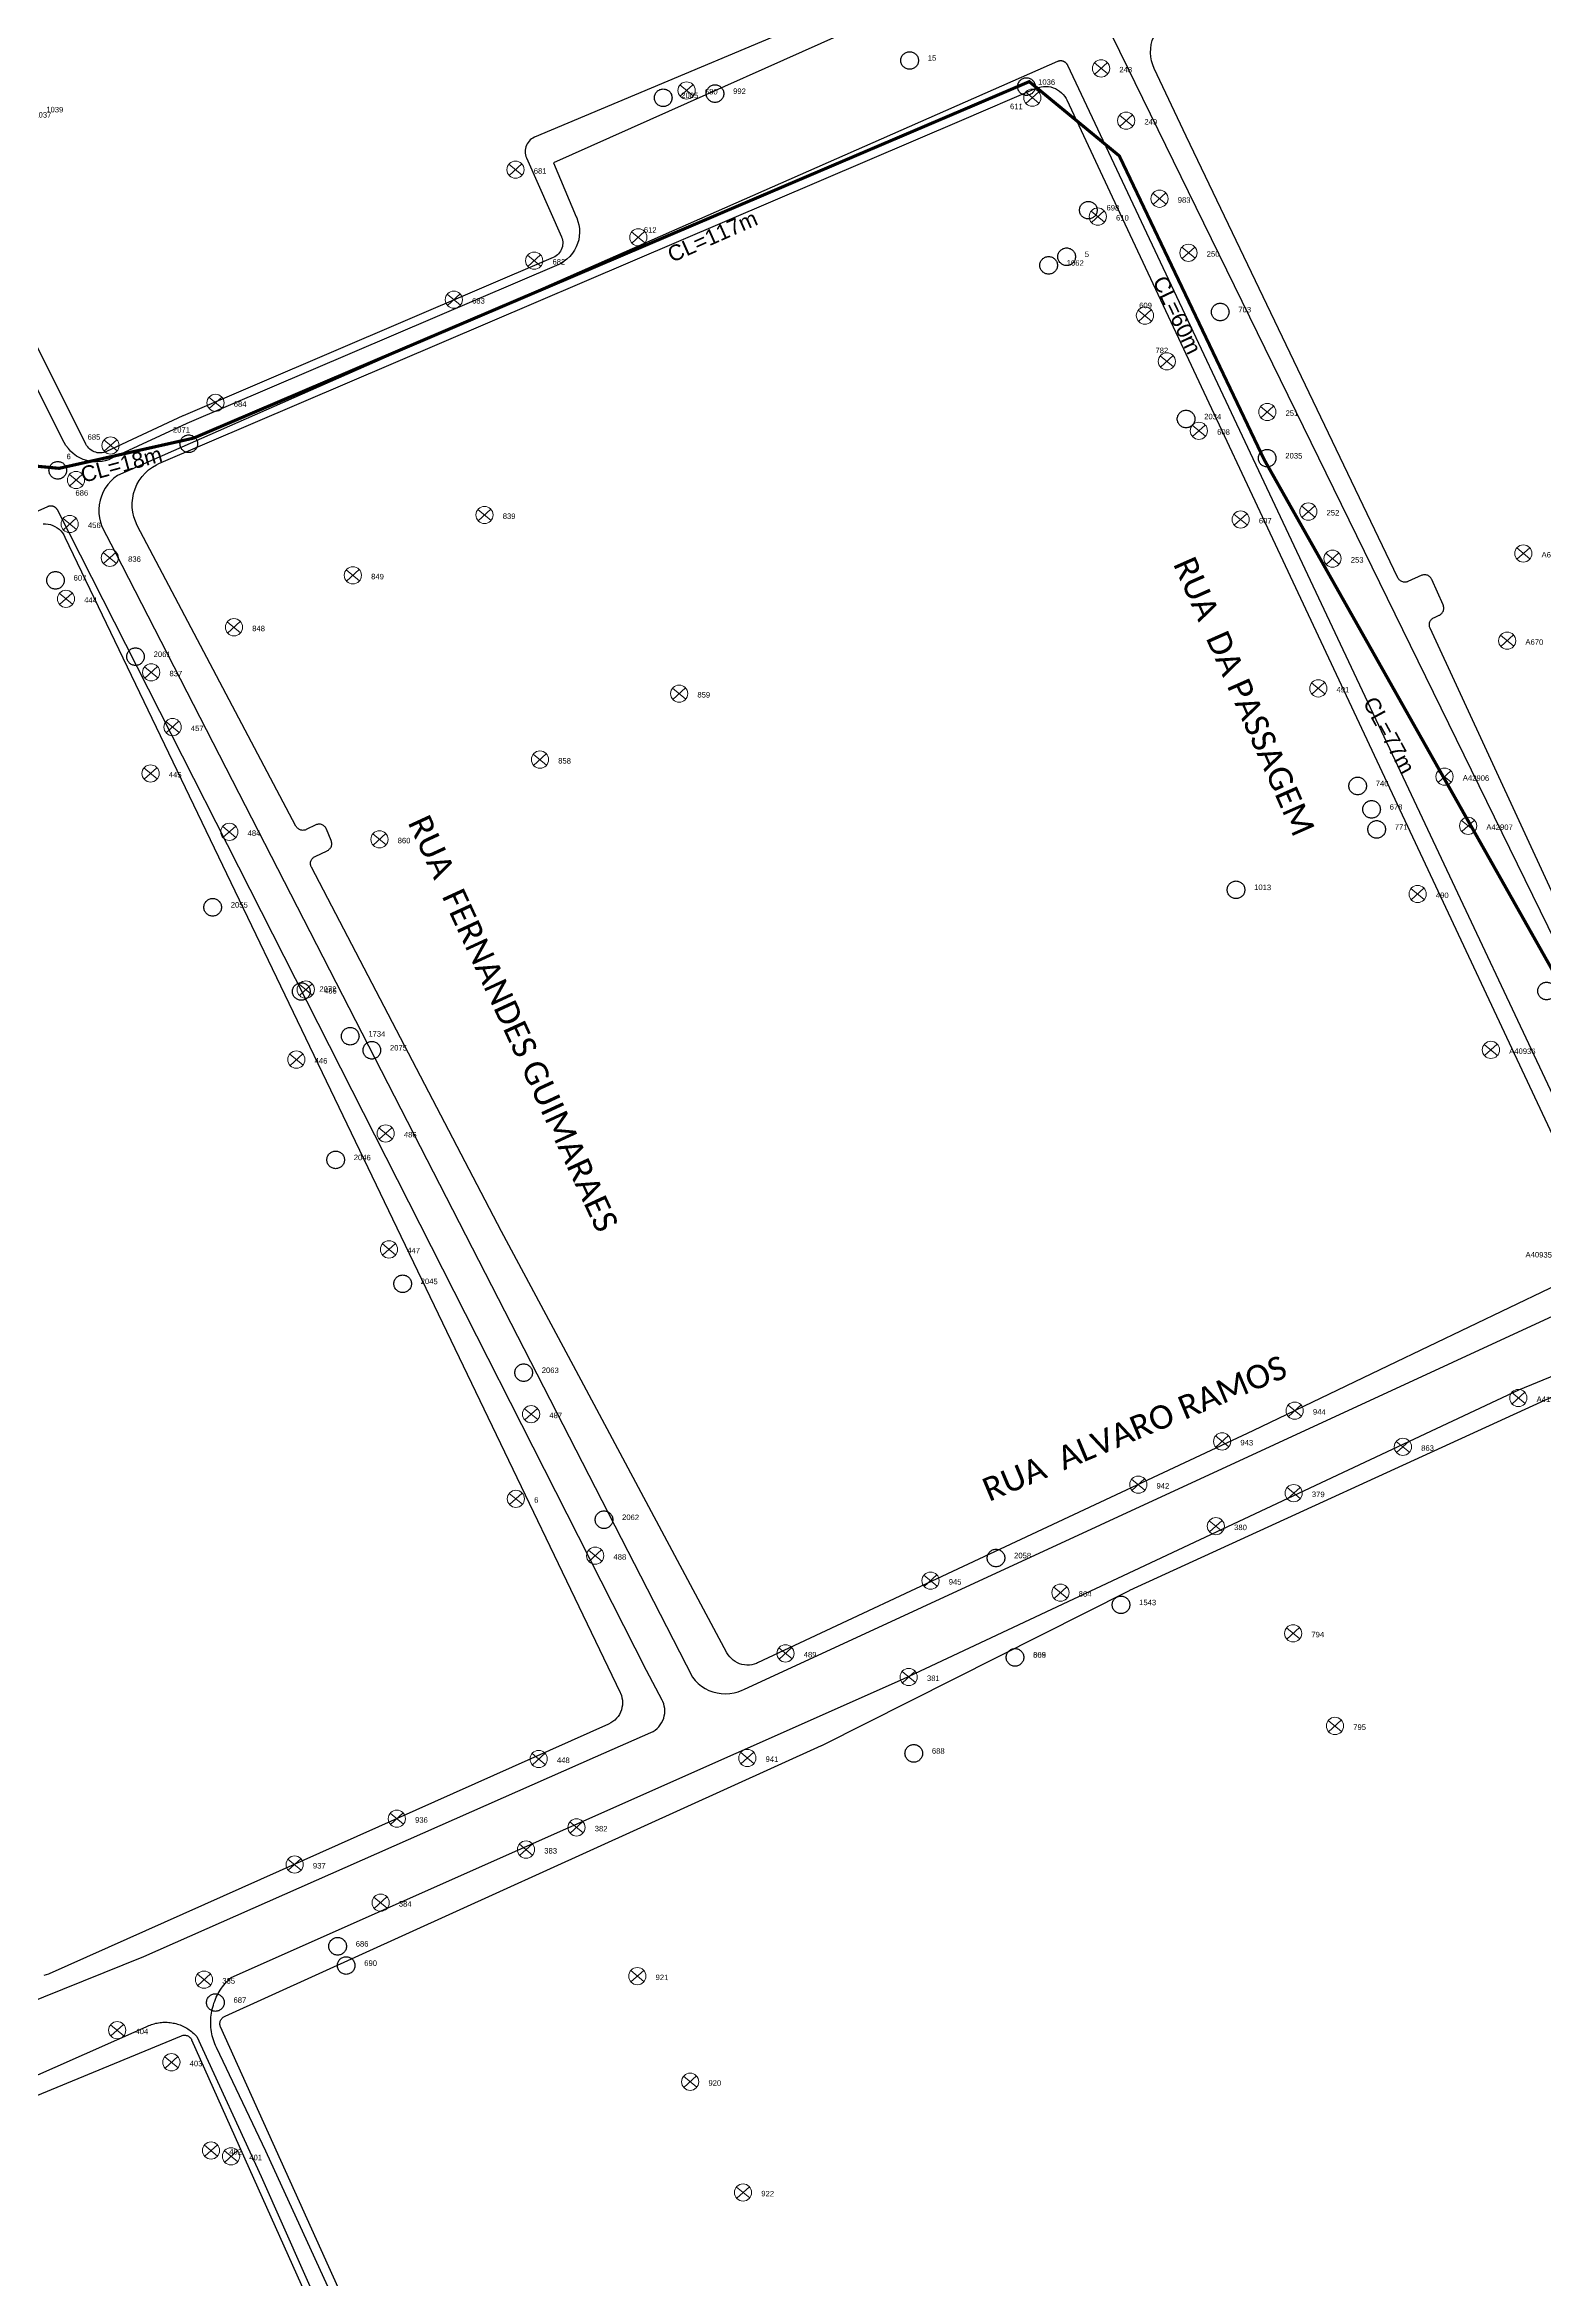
# Model space of a CAD drawing. Header units: millimetres. Extents: x 676447 to 689606, y 7455628 to 7463967.
# Drawn here: x 686401.5 to 686593, y 7460129.2 to 7460414.5 of the extents above; entities that cross this region are included whole.
import ezdxf

# ---------------------------------------------------------------- set-up
doc = ezdxf.new("R2010")
doc.units = ezdxf.units.MM
doc.header["$LTSCALE"] = 0.1
doc.header["$MEASUREMENT"] = 0
doc.linetypes.add('PHANTOM2', pattern=[1.25, 0.625, -0.125, 0.125, -0.125, 0.125, -0.125])
doc.layers.add('10.4-Postes', color=1, linetype='Continuous', lineweight=0)
for name, color, linetype in [('Caixas Subterrâneas', 5, 'Continuous'), ('label_cabos', 7, 'Continuous'), ('LEGENDAS_INFRAESTRUTURAS', 7, 'Continuous'), ('MUB_MEIOFIO', 7, 'Continuous'), ('MUB_QUADRAS', 7, 'Continuous'), ('MUB_SEGMENTO', 7, 'Continuous'), ('NOS_DE_INFRAESTRUTURA', 7, 'Continuous')]:
    doc.layers.add(name, color=color, linetype=linetype)
doc.styles.add('Legend', font='calibri.ttf')
doc.styles.get("Standard").update_dxf_attribs({"font": 'arial.ttf'})

# ---------------------------------------------------------------- blocks, each defined once
blk = doc.blocks.new('PTPT')
at = {"layer": '10.4-Postes', "color": 1, "linetype": 'PHANTOM2'}
for points in [[(-0.0000079, 0.0000104), (0.0000075, -0.000002)], [(0.000007, 0.0000109), (-0.0000074, -0.0000025)]]:
    blk.add_lwpolyline(points, dxfattribs=at)
at = {"layer": '10.4-Postes', "color": 1}
blk.add_circle((-0.0000002, 0.0000042), 0.00000987, dxfattribs=at)
blk = doc.blocks.new('MHMZ')
at = {"linetype": 'PHANTOM2'}
blk.add_circle((0, 0), 0.0000101, dxfattribs=at)

msp = doc.modelspace()

# ---------------------------------------------------------------- linework, layer by layer
at = {"color": 1, "const_width": 0.4}
msp.add_lwpolyline([(685841.65, 7460373.53), (685944.36, 7460421.62), (685988.58, 7460297.84), (685998.18, 7460270.5), (686002.34, 7460256.28), (686017.79, 7460211.26), (686109.27, 7460237.72), (686120.41, 7460238.15), (686142.2, 7460251.74), (686223.8, 7460287.21), (686240.79, 7460292.21), (686294.99, 7460315.34), (686311.26, 7460325.24), (686355.25, 7460345.81), (686390.71, 7460361.65), (686403.3, 7460360.45), (686420.48, 7460364.31), (686527.21, 7460409.83), (686538.71, 7460400.35), (686557.21, 7460361.57), (686605.8, 7460275.52)], dxfattribs=at)
at = {"layer": 'MUB_MEIOFIO', "linetype": 'Continuous'}
for points in [[(686515.26, 7460421.28), (686466.45, 7460399.47), (686469.35, 7460392.57), (686469.41, 7460392.45), (686469.57, 7460391.99), (686469.68, 7460391.54), (686469.75, 7460391.08), (686469.78, 7460390.56), (686469.73, 7460390.09), (686469.66, 7460389.64), (686469.52, 7460389.15), (686469.35, 7460388.74), (686469.14, 7460388.32), (686468.87, 7460387.91), (686468.52, 7460387.48), (686468.16, 7460387.16), (686467.82, 7460386.89), (686467.45, 7460386.66), (686467.11, 7460386.47), (686419.62, 7460366.18), (686419.6, 7460366.17), (686409.95, 7460361.69), (686409.64, 7460361.55), (686409.18, 7460361.41), (686408.79, 7460361.34), (686408.26, 7460361.26), (686407.75, 7460361.29), (686407.28, 7460361.33), (686406.83, 7460361.44), (686406.39, 7460361.58), (686405.94, 7460361.79), (686405.52, 7460362.02), (686405.1, 7460362.34), (686404.76, 7460362.66), (686404.48, 7460362.98), (686404.18, 7460363.37), (686403.96, 7460363.77), (686365.02, 7460441.08)], [(686610.11, 7460267.99), (686537.8, 7460415.7)], [(686604.58, 7460258.15), (686532.13, 7460411.91), (686532.12, 7460411.94), (686532.1, 7460411.97), (686532.08, 7460412), (686532.06, 7460412.03), (686532.04, 7460412.05), (686532.02, 7460412.08), (686532, 7460412.11), (686531.98, 7460412.13), (686531.96, 7460412.16), (686531.93, 7460412.19), (686531.91, 7460412.21), (686531.88, 7460412.23), (686531.86, 7460412.25), (686531.83, 7460412.28), (686531.8, 7460412.3), (686531.77, 7460412.32), (686531.75, 7460412.33), (686531.72, 7460412.35), (686531.69, 7460412.37), (686531.65, 7460412.38), (686531.62, 7460412.4), (686531.59, 7460412.41), (686531.56, 7460412.42), (686531.53, 7460412.43), (686531.49, 7460412.44), (686531.46, 7460412.45), (686531.43, 7460412.46), (686531.39, 7460412.47), (686531.36, 7460412.47), (686531.33, 7460412.47), (686531.29, 7460412.48), (686531.26, 7460412.48), (686531.22, 7460412.48), (686531.19, 7460412.48), (686531.15, 7460412.48), (686531.12, 7460412.47), (686531.09, 7460412.47), (686531.05, 7460412.46), (686531.02, 7460412.46), (686530.99, 7460412.45), (686530.95, 7460412.44), (686530.92, 7460412.43), (686530.89, 7460412.42), (686530.85, 7460412.41), (686530.82, 7460412.39), (686410.75, 7460359.53), (686410.3, 7460359.19), (686409.89, 7460358.81), (686409.52, 7460358.38), (686409.2, 7460357.92), (686408.92, 7460357.43), (686408.7, 7460356.91), (686408.54, 7460356.37), (686408.43, 7460355.81), (686408.38, 7460355.25), (686408.39, 7460354.68), (686408.46, 7460354.12), (686408.58, 7460353.57), (686408.77, 7460353.04), (686410.5, 7460349.68)], [(686414.13, 7460170.42), (686471.83, 7460195.91), (686478.88, 7460199.02), (686479.16, 7460199.16), (686479.42, 7460199.33), (686479.67, 7460199.53), (686479.89, 7460199.75), (686480.09, 7460200), (686480.26, 7460200.26), (686480.41, 7460200.54), (686480.52, 7460200.83), (686480.6, 7460201.13), (686480.65, 7460201.44), (686480.67, 7460201.76), (686480.65, 7460202.07), (686480.6, 7460202.38), (686480.52, 7460202.68), (686480.41, 7460202.98), (686480.32, 7460203.16), (686478.33, 7460206.95), (686403.13, 7460355.08), (686403.12, 7460355.11), (686403.1, 7460355.14), (686403.08, 7460355.17), (686403.06, 7460355.2), (686403.04, 7460355.23), (686403.02, 7460355.25), (686403, 7460355.28), (686402.98, 7460355.31), (686402.95, 7460355.33), (686402.93, 7460355.36), (686402.9, 7460355.38), (686402.88, 7460355.4), (686402.85, 7460355.42), (686402.82, 7460355.44), (686402.79, 7460355.46), (686402.76, 7460355.48), (686402.73, 7460355.5), (686402.7, 7460355.52), (686402.67, 7460355.53), (686402.64, 7460355.55), (686402.61, 7460355.56), (686402.58, 7460355.57), (686402.54, 7460355.58), (686402.51, 7460355.59), (686402.48, 7460355.6), (686402.44, 7460355.61), (686402.41, 7460355.62), (686402.37, 7460355.62), (686402.34, 7460355.63), (686402.3, 7460355.63), (686402.27, 7460355.63), (686402.24, 7460355.63), (686402.2, 7460355.63), (686402.17, 7460355.63), (686402.13, 7460355.63), (686402.1, 7460355.62), (686402.06, 7460355.62), (686402.03, 7460355.61), (686402, 7460355.6), (686401.96, 7460355.59), (686401.93, 7460355.58), (686401.9, 7460355.57), (686401.86, 7460355.56), (686401.83, 7460355.54), (686328.67, 7460322.85)], [(686410.5, 7460349.68), (686484.2, 7460206.09), (686484.54, 7460205.67), (686484.93, 7460205.28), (686485.36, 7460204.94), (686485.81, 7460204.65), (686486.3, 7460204.4), (686486.81, 7460204.21), (686487.34, 7460204.07), (686487.88, 7460203.99), (686488.42, 7460203.96), (686488.96, 7460203.99), (686489.5, 7460204.08), (686490.03, 7460204.22), (686490.54, 7460204.42), (686490.76, 7460204.53), (686604.09, 7460256.82)], [(686449.08, 7460103.3), (686429.72, 7460145.54), (686423.39, 7460158.79), (686423.28, 7460159.03), (686423.18, 7460159.27), (686423.09, 7460159.52), (686423, 7460159.78), (686422.93, 7460160.03), (686422.87, 7460160.29), (686422.81, 7460160.55), (686422.76, 7460160.81), (686422.73, 7460161.07), (686422.7, 7460161.33), (686422.68, 7460161.6), (686422.67, 7460161.86), (686422.67, 7460162.13), (686422.68, 7460162.39), (686422.7, 7460162.65), (686422.72, 7460162.92), (686422.76, 7460163.18), (686422.81, 7460163.44), (686422.86, 7460163.7), (686422.92, 7460163.96), (686423, 7460164.21), (686423.08, 7460164.46), (686423.17, 7460164.71), (686423.27, 7460164.96), (686423.37, 7460165.2), (686423.49, 7460165.44), (686423.61, 7460165.67), (686423.75, 7460165.9), (686423.89, 7460166.13), (686424.03, 7460166.35), (686424.19, 7460166.56), (686424.35, 7460166.77), (686424.52, 7460166.97), (686424.7, 7460167.17), (686424.88, 7460167.36), (686425.07, 7460167.55), (686425.27, 7460167.72), (686511.14, 7460205.88), (686589.76, 7460242.76), (686608.08, 7460250.32)], [(686398.7, 7460164.19), (686414.13, 7460170.42)], [(686379.51, 7460145.96), (686414.42, 7460161.43), (686414.59, 7460161.51), (686414.76, 7460161.59), (686414.93, 7460161.66), (686415.11, 7460161.72), (686415.28, 7460161.78), (686415.46, 7460161.83), (686415.64, 7460161.88), (686415.83, 7460161.92), (686416.01, 7460161.95), (686416.19, 7460161.98), (686416.38, 7460162), (686416.57, 7460162.01), (686416.75, 7460162.02), (686416.94, 7460162.02), (686417.12, 7460162.01), (686417.31, 7460162), (686417.5, 7460161.98), (686417.68, 7460161.96), (686417.86, 7460161.92), (686418.05, 7460161.89), (686418.23, 7460161.84), (686418.41, 7460161.79), (686418.58, 7460161.73), (686418.76, 7460161.67), (686418.93, 7460161.6), (686419.1, 7460161.52), (686419.27, 7460161.44), (686419.43, 7460161.36), (686419.6, 7460161.26), (686419.75, 7460161.16), (686419.91, 7460161.06), (686420.06, 7460160.95), (686420.21, 7460160.84), (686420.35, 7460160.72), (686420.49, 7460160.59), (686420.62, 7460160.46), (686420.75, 7460160.33), (686420.88, 7460160.19), (686429.1, 7460142.34), (686445.53, 7460105.29)]]:
    msp.add_lwpolyline(points, dxfattribs=at)
at = {"layer": 'MUB_QUADRAS', "linetype": 'Continuous'}
for points in [[(686543.18, 7460411.5), (686542.99, 7460411.99), (686542.84, 7460412.49), (686542.75, 7460413.01), (686542.71, 7460413.53), (686542.73, 7460414.05), (686542.8, 7460414.57), (686542.92, 7460415.08), (686543.1, 7460415.57), (686543.33, 7460416.04), (686543.6, 7460416.49), (686543.92, 7460416.9), (686544.29, 7460417.28), (686544.69, 7460417.62), (686545.12, 7460417.91), (686545.58, 7460418.16), (686546.05, 7460418.35), (686585.24, 7460432.15), (686585.28, 7460432.17), (686659.75, 7460457.04)], [(686510.03, 7460422.1), (686464.04, 7460402.73), (686464, 7460402.72), (686463.82, 7460402.62), (686463.64, 7460402.51), (686463.48, 7460402.38), (686463.33, 7460402.23), (686463.2, 7460402.07), (686463.08, 7460401.89), (686462.99, 7460401.7), (686462.91, 7460401.51), (686462.86, 7460401.31), (686462.83, 7460401.1), (686462.82, 7460400.89), (686462.83, 7460400.68), (686462.86, 7460400.47), (686462.91, 7460400.27), (686462.99, 7460400.08), (686467.46, 7460390.01), (686467.47, 7460389.99), (686467.54, 7460389.79), (686467.59, 7460389.59), (686467.62, 7460389.38), (686467.63, 7460389.17), (686467.61, 7460388.96), (686467.58, 7460388.76), (686467.52, 7460388.56), (686467.44, 7460388.36), (686467.35, 7460388.18), (686467.23, 7460388), (686467.1, 7460387.84), (686466.94, 7460387.7), (686466.78, 7460387.57), (686466.6, 7460387.46), (686466.42, 7460387.36), (686419.16, 7460367.16), (686419.1, 7460367.14), (686409.35, 7460362.61), (686409.21, 7460362.55), (686409.01, 7460362.49), (686408.81, 7460362.45), (686408.6, 7460362.42), (686408.39, 7460362.43), (686408.18, 7460362.45), (686407.98, 7460362.5), (686407.78, 7460362.56), (686407.59, 7460362.65), (686407.41, 7460362.75), (686407.24, 7460362.88), (686407.09, 7460363.02), (686406.95, 7460363.18), (686406.82, 7460363.35), (686406.72, 7460363.53), (686378.04, 7460420.99)], [(686609.66, 7460272.4), (686578.4, 7460340.06), (686578.37, 7460340.12), (686578.34, 7460340.22), (686578.32, 7460340.32), (686578.31, 7460340.43), (686578.31, 7460340.53), (686578.32, 7460340.64), (686578.34, 7460340.74), (686578.38, 7460340.84), (686578.42, 7460340.93), (686578.47, 7460341.02), (686578.53, 7460341.11), (686578.6, 7460341.19), (686578.68, 7460341.25), (686578.77, 7460341.32), (686578.86, 7460341.37), (686578.95, 7460341.41), (686579.5, 7460341.66), (686579.55, 7460341.68), (686579.65, 7460341.72), (686579.73, 7460341.78), (686579.82, 7460341.85), (686579.89, 7460341.92), (686579.96, 7460342), (686580.01, 7460342.09), (686580.06, 7460342.18), (686580.1, 7460342.28), (686580.13, 7460342.38), (686580.14, 7460342.48), (686580.15, 7460342.59), (686580.14, 7460342.69), (686580.13, 7460342.8), (686580.1, 7460342.9), (686580.06, 7460343), (686578.62, 7460346.26), (686578.6, 7460346.31), (686578.55, 7460346.4), (686578.49, 7460346.48), (686578.42, 7460346.56), (686578.34, 7460346.63), (686578.26, 7460346.69), (686578.17, 7460346.75), (686578.07, 7460346.79), (686577.97, 7460346.82), (686577.87, 7460346.85), (686577.76, 7460346.86), (686577.66, 7460346.86), (686577.56, 7460346.85), (686577.45, 7460346.82), (686577.35, 7460346.79), (686575.55, 7460345.98), (686575.53, 7460345.97), (686575.43, 7460345.94), (686575.33, 7460345.92), (686575.22, 7460345.91), (686575.12, 7460345.91), (686575.01, 7460345.93), (686574.91, 7460345.95), (686574.81, 7460345.99), (686574.72, 7460346.03), (686574.63, 7460346.09), (686574.55, 7460346.15), (686574.47, 7460346.22), (686574.4, 7460346.3), (686574.34, 7460346.39), (686574.29, 7460346.48), (686547.24, 7460402.88), (686543.18, 7460411.5)], [(686413.29, 7460353.15), (686413.04, 7460353.69), (686412.85, 7460354.27), (686412.72, 7460354.85), (686412.65, 7460355.45), (686412.64, 7460356.05), (686412.7, 7460356.65), (686412.82, 7460357.24), (686413, 7460357.82), (686413.24, 7460358.37), (686413.54, 7460358.9), (686413.89, 7460359.39), (686414.28, 7460359.84), (686414.73, 7460360.25), (686415.21, 7460360.61), (686415.73, 7460360.91), (686416.03, 7460361.06), (686518.59, 7460404.92), (686528.11, 7460408.98), (686528.41, 7460409.09), (686528.71, 7460409.17), (686529.03, 7460409.21), (686529.34, 7460409.22), (686529.65, 7460409.2), (686529.96, 7460409.15), (686530.26, 7460409.06), (686530.56, 7460408.94), (686530.83, 7460408.8), (686531.09, 7460408.62), (686531.33, 7460408.42), (686531.55, 7460408.2), (686531.75, 7460407.95), (686531.91, 7460407.68), (686532.01, 7460407.5), (686537.81, 7460395.11), (686600.22, 7460262.16)], [(686401.26, 7460353.38), (686401.58, 7460353.37), (686401.89, 7460353.33), (686402.19, 7460353.26), (686402.49, 7460353.16), (686402.77, 7460353.02), (686403.04, 7460352.86), (686403.29, 7460352.67), (686403.52, 7460352.45), (686403.72, 7460352.21), (686403.9, 7460351.96), (686404.05, 7460351.68), (686454.91, 7460245.85), (686474.96, 7460204.13), (686475, 7460204.05), (686475.11, 7460203.76), (686475.19, 7460203.46), (686475.24, 7460203.15), (686475.26, 7460202.83), (686475.24, 7460202.52), (686475.19, 7460202.21), (686475.11, 7460201.91), (686475, 7460201.61), (686474.86, 7460201.33), (686474.69, 7460201.07), (686474.49, 7460200.83), (686474.27, 7460200.6), (686474.02, 7460200.41), (686473.76, 7460200.24), (686473.48, 7460200.09), (686402.01, 7460168.19), (686401.96, 7460168.17), (686401.66, 7460168.07), (686401.36, 7460167.99)], [(686598.8, 7460258.18), (686573.07, 7460245.85), (686555.77, 7460237.56), (686555.75, 7460237.54), (686492.52, 7460207.91), (686492.37, 7460207.85), (686492.08, 7460207.74), (686491.77, 7460207.67), (686491.46, 7460207.63), (686491.15, 7460207.63), (686490.83, 7460207.65), (686490.52, 7460207.71), (686490.22, 7460207.8), (686489.93, 7460207.92), (686489.66, 7460208.07), (686489.4, 7460208.25), (686489.16, 7460208.46), (686488.95, 7460208.69), (686488.76, 7460208.94), (686488.6, 7460209.21), (686468.98, 7460245.85), (686459.79, 7460263.01), (686435.53, 7460309.52), (686435.51, 7460309.55), (686435.47, 7460309.65), (686435.44, 7460309.75), (686435.43, 7460309.85), (686435.42, 7460309.96), (686435.42, 7460310.06), (686435.43, 7460310.17), (686435.46, 7460310.27), (686435.49, 7460310.37), (686435.54, 7460310.46), (686435.59, 7460310.55), (686435.66, 7460310.63), (686435.73, 7460310.71), (686435.81, 7460310.78), (686435.9, 7460310.84), (686435.99, 7460310.88), (686437.55, 7460311.62), (686437.6, 7460311.65), (686437.69, 7460311.7), (686437.77, 7460311.77), (686437.85, 7460311.84), (686437.92, 7460311.92), (686437.98, 7460312), (686438.03, 7460312.09), (686438.07, 7460312.19), (686438.1, 7460312.29), (686438.12, 7460312.39), (686438.12, 7460312.5), (686438.12, 7460312.6), (686438.11, 7460312.71), (686438.08, 7460312.81), (686438.05, 7460312.91), (686437.44, 7460314.39), (686437.42, 7460314.43), (686437.37, 7460314.53), (686437.31, 7460314.61), (686437.24, 7460314.69), (686437.17, 7460314.76), (686437.08, 7460314.83), (686437, 7460314.88), (686436.9, 7460314.93), (686436.8, 7460314.96), (686436.7, 7460314.99), (686436.6, 7460315), (686436.49, 7460315), (686436.39, 7460315), (686436.29, 7460314.98), (686436.18, 7460314.95), (686436.09, 7460314.91), (686434.87, 7460314.32), (686434.81, 7460314.3), (686434.71, 7460314.26), (686434.61, 7460314.24), (686434.5, 7460314.23), (686434.4, 7460314.22), (686434.3, 7460314.23), (686434.19, 7460314.25), (686434.09, 7460314.29), (686434, 7460314.33), (686433.9, 7460314.38), (686433.82, 7460314.44), (686433.74, 7460314.51), (686433.67, 7460314.58), (686433.61, 7460314.67), (686433.55, 7460314.76), (686413.29, 7460353.15)], [(686474.52, 7460049.33), (686423.93, 7460161.43), (686423.89, 7460161.52), (686423.86, 7460161.62), (686423.85, 7460161.73), (686423.84, 7460161.83), (686423.84, 7460161.94), (686423.86, 7460162.04), (686423.89, 7460162.14), (686423.92, 7460162.24), (686423.97, 7460162.33), (686424.03, 7460162.42), (686424.09, 7460162.51), (686424.16, 7460162.58), (686424.24, 7460162.65), (686424.33, 7460162.7), (686424.43, 7460162.75), (686424.49, 7460162.78), (686500.67, 7460197.34), (686500.71, 7460197.36), (686540, 7460217.17), (686540.04, 7460217.19), (686595.12, 7460242.38)], [(686380.54, 7460144.45), (686418.93, 7460160.29), (686419.03, 7460160.32), (686419.13, 7460160.35), (686419.23, 7460160.36), (686419.34, 7460160.36), (686419.44, 7460160.35), (686419.54, 7460160.34), (686419.64, 7460160.31), (686419.74, 7460160.27), (686419.83, 7460160.22), (686419.92, 7460160.16), (686420, 7460160.09), (686420.07, 7460160.01), (686420.13, 7460159.93), (686420.19, 7460159.84), (686420.22, 7460159.77), (686470.7, 7460047.15)]]:
    msp.add_lwpolyline(points, dxfattribs=at)

# ---------------------------------------------------------------- block references
at = {"layer": 'Caixas Subterrâneas', "color": 40}
for p, xscale, yscale, zscale, rotation in [((686511.93, 7460412.53), 111319.4907932736, 111319.4907932736, 111319.4907932736, 359.2903533737581), ((686526.85, 7460409.2), 111319.4907932736, 111319.4907932736, 111319.4907932736, 359.2902956026942), ((686480.46, 7460407.77), 111319.4907932736, 111319.4907932736, 111319.4907932736, 359.2904715534075), ((686487.07, 7460408.3), 111319.4907932735, 111319.4907932735, 111319.4907932735, 359.2904465767988), ((686534.76, 7460393.42), 111319.4907932736, 111319.4907932736, 111319.4907932736, 359.2902606028423), ((686529.68, 7460386.37), 111319.4907932736, 111319.4907932736, 111319.4907932736, 359.290277739183), ((686531.98, 7460387.47), 111319.4907932735, 111319.4907932735, 111319.4907932735, 359.2902693329175), ((686551.6, 7460380.41), 111319.4907932736, 111319.4907932736, 111319.4907932736, 359.2901925299375), ((686547.24, 7460366.75), 111319.4907932735, 111319.4907932735, 111319.4907932735, 359.2902048654988), ((686419.86, 7460363.59), 111319.4907932736, 111319.4907932736, 111319.4907932736, 359.290688215921), ((686557.6, 7460361.75), 111319.4907932735, 111319.4907932735, 111319.4907932735, 359.2901639067694), ((686403.13, 7460360.2), 111319.4907932735, 111319.4907932735, 111319.4907932735, 359.2907507770643), ((686402.84, 7460346.15), 111319.4907932736, 111319.4907932736, 111319.4907932736, 359.2907474935637), ((686413.06, 7460336.4), 111319.4907932736, 111319.4907932736, 111319.4907932736, 359.2907056015016), ((686569.15, 7460319.89), 111319.4907932735, 111319.4907932735, 111319.4907932735, 359.2901069447803), ((686570.93, 7460316.9), 111319.4907932735, 111319.4907932735, 111319.4907932735, 359.2900992414496), ((686571.58, 7460314.34), 111319.4907932736, 111319.4907932736, 111319.4907932736, 359.2900960002018), ((686553.62, 7460306.63), 111319.4907932736, 111319.4907932736, 111319.4907932736, 359.2901618797644), ((686422.91, 7460304.4), 111319.4907932736, 111319.4907932736, 111319.4907932736, 359.2906582096345), ((686434.23, 7460293.64), 111319.4907932736, 111319.4907932736, 111319.4907932736, 359.2906118307488), ((686593.28, 7460293.71), 111319.4907932735, 111319.4907932735, 111319.4907932735, 359.2900055052226), ((686440.48, 7460287.93), 111319.4907932735, 111319.4907932735, 111319.4907932735, 359.2905862775858), ((686443.24, 7460286.14), 111319.4907932736, 111319.4907932736, 111319.4907932736, 359.2905752185411), ((686438.62, 7460272.14), 111319.4907932735, 111319.4907932735, 111319.4907932735, 359.2905884283572), ((686447.18, 7460256.32), 111319.4907932736, 111319.4907932736, 111319.4907932736, 359.2905509868397), ((686462.63, 7460244.97), 111319.4907932736, 111319.4907932736, 111319.4907932736, 359.2904886703375), ((686472.89, 7460226.19), 111319.4907932736, 111319.4907932736, 111319.4907932736, 359.2904438491419), ((686522.96, 7460221.3), 111319.4907932736, 111319.4907932736, 111319.4907932736, 359.2902519259368), ((686538.93, 7460215.32), 111319.4907932736, 111319.4907932736, 111319.4907932736, 359.2901893192704), ((686525.39, 7460208.61), 111319.4907932736, 111319.4907932736, 111319.4907932736, 359.2902387226692), ((686525.39, 7460208.61), 111319.4907932736, 111319.4907932736, 111319.4907932736, 359.2902387221518), ((686512.46, 7460196.35), 111319.4907932736, 111319.4907932736, 111319.4907932736, 359.2902840729679), ((686438.87, 7460171.72), 111319.4907932736, 111319.4907932736, 111319.4907932736, 359.2905562486475), ((686439.96, 7460169.26), 111319.4907932736, 111319.4907932736, 111319.4907932736, 359.2905513387004), ((686423.26, 7460164.53), 111319.4907932736, 111319.4907932736, 111319.4907932736, 359.2906133787342)]:
    msp.add_blockref('MHMZ', p, dxfattribs=dict(at, xscale=xscale, yscale=yscale, zscale=zscale, rotation=rotation))
at = {"layer": 'NOS_DE_INFRAESTRUTURA', "color": 1}
for p, xscale, yscale, zscale, rotation in [((686536.4, 7460411.05), 111319.4907932735, 111319.4907932735, 111319.4907932735, 359.2902598722569), ((686483.46, 7460408.24), 111319.4907932736, 111319.4907932736, 111319.4907932736, 359.2904602658177), ((686527.62, 7460407.31), 111319.4907932736, 111319.4907932736, 111319.4907932736, 359.2902920915683), ((686539.6, 7460404.38), 111319.4907932736, 111319.4907932736, 111319.4907932736, 359.2902456202847), ((686461.61, 7460398.12), 111319.4907932736, 111319.4907932736, 111319.4907932736, 359.2905402044473), ((686543.86, 7460394.41), 111319.4907932735, 111319.4907932735, 111319.4907932735, 359.2902263174054), ((686535.98, 7460392.13), 111319.4907932736, 111319.4907932736, 111319.4907932736, 359.2902555768437), ((686477.29, 7460389.48), 111319.4907932736, 111319.4907932736, 111319.4907932736, 359.2904778895087), ((686464, 7460386.5), 111319.4907932736, 111319.4907932736, 111319.4907932736, 359.2905275228248), ((686547.56, 7460387.51), 111319.4907932736, 111319.4907932736, 111319.4907932736, 359.2902101030767), ((686453.73, 7460381.52), 111319.4907932736, 111319.4907932736, 111319.4907932736, 359.2905649998324), ((686542, 7460379.49), 111319.4907932735, 111319.4907932735, 111319.4907932735, 359.2902287455349), ((686544.8, 7460373.64), 111319.4907932735, 111319.4907932735, 111319.4907932735, 359.2902162816728), ((686423.29, 7460368.35), 111319.4907932736, 111319.4907932736, 111319.4907932736, 359.2906766452977), ((686557.63, 7460367.18), 111319.4907932736, 111319.4907932736, 111319.4907932736, 359.2901654955633), ((686409.89, 7460362.9), 111319.4907932736, 111319.4907932736, 111319.4907932736, 359.2907259224134), ((686548.89, 7460364.78), 111319.4907932735, 111319.4907932735, 111319.4907932735, 359.2901979564862), ((686405.48, 7460358.49), 111319.4907932735, 111319.4907932735, 111319.4907932735, 359.2907412919765), ((686562.87, 7460354.46), 111319.4907932736, 111319.4907932736, 111319.4907932736, 359.2901416128476), ((686404.67, 7460352.87), 111319.4907932736, 111319.4907932736, 111319.4907932736, 359.2907426380902), ((686457.65, 7460354.03), 111319.4907932736, 111319.4907932736, 111319.4907932736, 359.2905415491831), ((686554.22, 7460353.45), 111319.4907932735, 111319.4907932735, 111319.4907932735, 359.2901741793844), ((686590.33, 7460349.11), 111319.4907932735, 111319.4907932735, 111319.4907932735, 359.2900355209256), ((686409.8, 7460348.55), 111319.4907932736, 111319.4907932736, 111319.4907932736, 359.2907217876125), ((686440.84, 7460346.32), 111319.4907932736, 111319.4907932736, 111319.4907932736, 359.2906030801515), ((686565.96, 7460348.45), 111319.4907932736, 111319.4907932736, 111319.4907932736, 359.2901279864485), ((686404.19, 7460343.32), 111319.4907932735, 111319.4907932735, 111319.4907932735, 359.2907414917863), ((686425.65, 7460339.69), 111319.4907932736, 111319.4907932736, 111319.4907932736, 359.2906587699488), ((686588.27, 7460337.97), 111319.4907932735, 111319.4907932735, 111319.4907932735, 359.2900398646447), ((686415.08, 7460333.93), 111319.4907932736, 111319.4907932736, 111319.4907932736, 359.2906971705734), ((686564.14, 7460331.88), 111319.4907932736, 111319.4907932736, 111319.4907932736, 359.290129741592), ((686482.51, 7460331.21), 111319.4907932736, 111319.4907932736, 111319.4907932736, 359.2904399291724), ((686417.81, 7460326.94), 111319.4907932736, 111319.4907932736, 111319.4907932736, 359.2906846296406), ((686415, 7460321.02), 111319.4907932736, 111319.4907932736, 111319.4907932736, 359.2906934496136), ((686464.73, 7460322.79), 111319.4907932736, 111319.4907932736, 111319.4907932736, 359.2905049171716), ((686580.27, 7460320.61), 111319.4907932736, 111319.4907932736, 111319.4907932736, 359.2900649057471), ((686425.06, 7460313.56), 111319.4907932736, 111319.4907932736, 111319.4907932736, 359.2906528733045), ((686444.23, 7460312.6), 111319.4907932735, 111319.4907932735, 111319.4907932735, 359.2905796837084), ((686583.28, 7460314.33), 111319.4907932735, 111319.4907932735, 111319.4907932735, 359.2900514924512), ((686576.83, 7460305.62), 111319.4907932736, 111319.4907932736, 111319.4907932736, 359.2900733180191), ((686434.82, 7460293.42), 111319.4907932736, 111319.4907932736, 111319.4907932736, 359.2906095105535), ((686433.62, 7460284.48), 111319.4907932735, 111319.4907932735, 111319.4907932735, 359.2906113032297), ((686586.19, 7460285.72), 111319.4907932736, 111319.4907932736, 111319.4907932736, 359.2900315394519), ((686445.02, 7460275.05), 111319.4907932736, 111319.4907932736, 111319.4907932736, 359.2905649988732), ((686445.45, 7460260.24), 111319.4907932736, 111319.4907932736, 111319.4907932736, 359.2905587749225), ((686589.7, 7460241.27), 111319.4907932736, 111319.4907932736, 111319.4907932736, 359.2900043295689), ((686463.6, 7460239.2), 111319.4907932736, 111319.4907932736, 111319.4907932736, 359.2904831913341), ((686561.13, 7460239.64), 111319.4907932736, 111319.4907932736, 111319.4907932736, 359.2901124908292), ((686551.86, 7460235.72), 111319.4907932735, 111319.4907932735, 111319.4907932735, 359.2901465232564), ((686574.95, 7460235.03), 111319.4907932736, 111319.4907932736, 111319.4907932736, 359.2900584937567), ((686541.15, 7460230.2), 111319.4907932736, 111319.4907932736, 111319.4907932736, 359.2901855221606), ((686561, 7460229.12), 111319.4907932735, 111319.4907932735, 111319.4907932735, 359.2901097152918), ((686461.66, 7460228.39), 111319.4907932736, 111319.4907932736, 111319.4907932736, 359.2904872205892), ((686551.06, 7460224.9), 111319.4907932736, 111319.4907932736, 111319.4907932736, 359.2901461925111), ((686471.79, 7460221.13), 111319.4907932736, 111319.4907932736, 111319.4907932736, 359.2904464210366), ((686514.62, 7460217.94), 111319.4907932736, 111319.4907932736, 111319.4907932736, 359.2902826005402), ((686531.21, 7460216.41), 111319.4907932736, 111319.4907932736, 111319.4907932736, 359.2902190376057), ((686560.93, 7460211.21), 111319.4907932735, 111319.4907932735, 111319.4907932735, 359.2901043964808), ((686496.09, 7460208.65), 111319.4907932736, 111319.4907932736, 111319.4907932736, 359.2903501495732), ((686511.83, 7460205.63), 111319.4907932736, 111319.4907932736, 111319.4907932736, 359.2902893613226), ((686566.27, 7460199.39), 111319.4907932735, 111319.4907932735, 111319.4907932735, 359.2900803914748), ((686464.57, 7460195.17), 111319.4907932736, 111319.4907932736, 111319.4907932736, 359.2904658083281), ((686491.22, 7460195.29), 111319.4907932736, 111319.4907932736, 111319.4907932736, 359.2903645277627), ((686446.45, 7460187.54), 111319.4907932736, 111319.4907932736, 111319.4907932736, 359.2905323344555), ((686469.4, 7460186.43), 111319.4907932736, 111319.4907932736, 111319.4907932736, 359.2904447379967), ((686462.95, 7460183.6), 111319.4907932736, 111319.4907932736, 111319.4907932736, 359.2904683717322), ((686433.4, 7460181.69), 111319.4907932736, 111319.4907932736, 111319.4907932736, 359.290580137373), ((686444.38, 7460176.82), 111319.4907932736, 111319.4907932736, 111319.4907932736, 359.2905368910764), ((686421.83, 7460166.99), 111319.4907932736, 111319.4907932736, 111319.4907932736, 359.2906195932772), ((686477.17, 7460167.44), 111319.4907932736, 111319.4907932736, 111319.4907932736, 359.2904092601781), ((686410.74, 7460160.53), 111319.4907932735, 111319.4907932735, 111319.4907932735, 359.2906597311351), ((686417.66, 7460156.44), 111319.4907932736, 111319.4907932736, 111319.4907932736, 359.2906321642258), ((686483.92, 7460153.95), 111319.4907932736, 111319.4907932736, 111319.4907932736, 359.2903794109458), ((686422.72, 7460145.17), 111319.4907932736, 111319.4907932736, 111319.4907932736, 359.2906094012664), ((686425.28, 7460144.43), 111319.4907932736, 111319.4907932736, 111319.4907932736, 359.2905994313242), ((686490.67, 7460139.81), 111319.4907932736, 111319.4907932736, 111319.4907932736, 359.2903493596895)]:
    msp.add_blockref('PTPT', p, dxfattribs=dict(at, xscale=xscale, yscale=yscale, zscale=zscale, rotation=rotation))

# ---------------------------------------------------------------- texts
at = {"layer": 'label_cabos', "linetype": 'Continuous', "char_height": 2, "attachment_point": 4}
for s, insert, rotation in [('CL=117m', (686481.18, 7460387.59), 23.9455), ('CL=60m', (686543.82, 7460384.83), 295.3929), ('CL=18m', (686406.12, 7460359.54), 15.1632), ('CL=77m', (686570.64, 7460331.04), 298.4182)]:
    msp.add_mtext(s, dxfattribs=dict(at, insert=insert, rotation=rotation))
at = {"layer": 'LEGENDAS_INFRAESTRUTURAS', "color": 5}
for s, rotation, p in [('15', 359.2903, (686514.24, 7460412.51)), ('1036', 359.2903, (686528.34, 7460409.44)), ('2005', 359.2905, (686482.76, 7460407.74)), ('992', 359.2904, (686489.38, 7460408.27)), ('1037', 359.2908, (686400.13, 7460405.25)), ('1039', 359.2908, (686401.66, 7460405.92)), ('698', 359.2903, (686537.07, 7460393.39)), ('5', 359.2903, (686534.29, 7460387.44)), ('1062', 359.2903, (686531.99, 7460386.34)), ('703', 359.2902, (686553.91, 7460380.38)), ('2034', 359.2902, (686549.55, 7460366.72)), ('2071', 359.2907, (686417.84, 7460365.03)), ('6', 359.2907, (686404.25, 7460361.62)), ('2035', 359.2902, (686559.91, 7460361.72)), ('607', 359.2907, (686405.15, 7460346.12)), ('2061', 359.2907, (686415.37, 7460336.37)), ('740', 359.2901, (686571.46, 7460319.87)), ('678', 359.2901, (686573.24, 7460316.87)), ('771', 359.2901, (686573.89, 7460314.31)), ('2055', 359.2906, (686425.22, 7460304.37)), ('1013', 359.2902, (686555.93, 7460306.61)), ('2072', 359.2906, (686436.54, 7460293.61)), ('1734', 359.2906, (686442.79, 7460287.9)), ('2075', 359.2906, (686445.55, 7460286.12)), ('2046', 359.2906, (686440.93, 7460272.11)), ('2045', 359.2905, (686449.48, 7460256.29)), ('2063', 359.2905, (686464.94, 7460244.94)), ('2062', 359.2904, (686475.2, 7460226.16)), ('2058', 359.2902, (686525.27, 7460221.28)), ('1543', 359.2902, (686541.24, 7460215.29)), ('805', 359.2902, (686527.7, 7460208.58)), ('669', 359.2902, (686527.7, 7460208.58)), ('688', 359.2903, (686514.77, 7460196.32)), ('686', 359.2905, (686441.18, 7460171.69)), ('690', 359.2905, (686442.27, 7460169.23)), ('687', 359.2906, (686425.57, 7460164.5))]:
    msp.add_text(s, height=0.7, rotation=rotation, dxfattribs=at).set_placement(p)
at = {"layer": 'LEGENDAS_INFRAESTRUTURAS', "color": 1}
for s, rotation, p in [('248', 359.2903, (686538.71, 7460411.02)), ('680', 359.2905, (686485.77, 7460408.21)), ('611', 359.2903, (686524.75, 7460406.32)), ('249', 359.2902, (686541.91, 7460404.36)), ('681', 359.2905, (686463.92, 7460398.09)), ('983', 359.2902, (686546.17, 7460394.38)), ('612', 359.2905, (686477.98, 7460390.55)), ('610', 359.2902, (686538.29, 7460392.1)), ('250', 359.2902, (686549.87, 7460387.48)), ('682', 359.2905, (686466.31, 7460386.48)), ('683', 359.2906, (686456.04, 7460381.5)), ('609', 359.2902, (686541.24, 7460380.91)), ('782', 359.2902, (686543.32, 7460375.17)), ('684', 359.2907, (686425.6, 7460368.32)), ('251', 359.2902, (686559.94, 7460367.15)), ('685', 359.2907, (686406.93, 7460364.11)), ('608', 359.2902, (686551.2, 7460364.75)), ('686', 359.2907, (686405.38, 7460356.97)), ('456', 359.2907, (686406.98, 7460352.84)), ('839', 359.2905, (686459.96, 7460354)), ('607', 359.2902, (686556.53, 7460353.42)), ('252', 359.2901, (686565.18, 7460354.44)), ('836', 359.2907, (686412.11, 7460348.52)), ('253', 359.2901, (686568.27, 7460348.42)), ('A664', 359.29, (686592.64, 7460349.08)), ('849', 359.2906, (686443.15, 7460346.29)), ('444', 359.2907, (686406.5, 7460343.29)), ('848', 359.2906, (686427.96, 7460339.66)), ('A670', 359.29, (686590.58, 7460337.94)), ('837', 359.2907, (686417.39, 7460333.9)), ('859', 359.2904, (686484.82, 7460331.19)), ('491', 359.2901, (686566.45, 7460331.85)), ('457', 359.2907, (686420.12, 7460326.91)), ('445', 359.2907, (686417.31, 7460320.99)), ('858', 359.2905, (686467.04, 7460322.76)), ('A42906', 359.2901, (686582.58, 7460320.58)), ('484', 359.2906, (686427.37, 7460313.53)), ('860', 359.2906, (686446.54, 7460312.58)), ('A42907', 359.29, (686585.59, 7460314.3)), ('490', 359.2901, (686579.14, 7460305.59)), ('485', 359.2906, (686437.13, 7460293.4)), ('446', 359.2906, (686435.93, 7460284.46)), ('A40936', 359.29, (686588.5, 7460285.69)), ('486', 359.2906, (686447.33, 7460275.02)), ('447', 359.2905, (686447.76, 7460260.22)), ('A40935', 359.29, (686590.59, 7460259.7)), ('A41967', 359.29, (686592.01, 7460241.24)), ('487', 359.2905, (686465.91, 7460239.17)), ('944', 359.2901, (686563.44, 7460239.62)), ('943', 359.2901, (686554.17, 7460235.69)), ('863', 359.29, (686577.26, 7460235)), ('942', 359.2902, (686543.46, 7460230.17)), ('6', 359.2905, (686463.97, 7460228.36)), ('379', 359.2901, (686563.3, 7460229.09)), ('380', 359.2901, (686553.37, 7460224.87)), ('488', 359.2904, (686474.1, 7460221.1)), ('945', 359.2903, (686516.92, 7460217.91)), ('864', 359.2902, (686533.52, 7460216.38)), ('794', 359.2901, (686563.24, 7460211.18)), ('489', 359.2903, (686498.4, 7460208.62)), ('381', 359.2903, (686514.14, 7460205.6)), ('795', 359.2901, (686568.58, 7460199.36)), ('448', 359.2905, (686466.88, 7460195.14)), ('941', 359.2904, (686493.53, 7460195.27)), ('936', 359.2905, (686448.76, 7460187.51)), ('382', 359.2904, (686471.71, 7460186.4)), ('937', 359.2906, (686435.71, 7460181.66)), ('383', 359.2905, (686465.26, 7460183.57)), ('384', 359.2905, (686446.69, 7460176.79)), ('385', 359.2906, (686424.14, 7460166.96)), ('921', 359.2904, (686479.48, 7460167.41)), ('404', 359.2907, (686413.05, 7460160.51)), ('403', 359.2906, (686419.97, 7460156.41)), ('920', 359.2904, (686486.23, 7460153.92)), ('402', 359.2906, (686425.03, 7460145.14)), ('401', 359.2906, (686427.59, 7460144.41)), ('922', 359.2903, (686492.98, 7460139.79))]:
    msp.add_text(s, height=0.7, rotation=rotation, dxfattribs=at).set_placement(p)
at = {"layer": 'MUB_SEGMENTO', "color": 253, "style": 'Legend'}
for s, rotation, p in [('RUA  DA PASSAGEM', 293.8357, (686545.54, 7460348.26)), ('RUA  FERNANDES GUIMARAES', 294.8057, (686447.79, 7460315.24)), ('RUA  ALVARO RAMOS', 22.7178, (686522.06, 7460228.46))]:
    msp.add_text(s, height=3, rotation=rotation, dxfattribs=at).set_placement(p)

doc.saveas('drawing.dxf')
